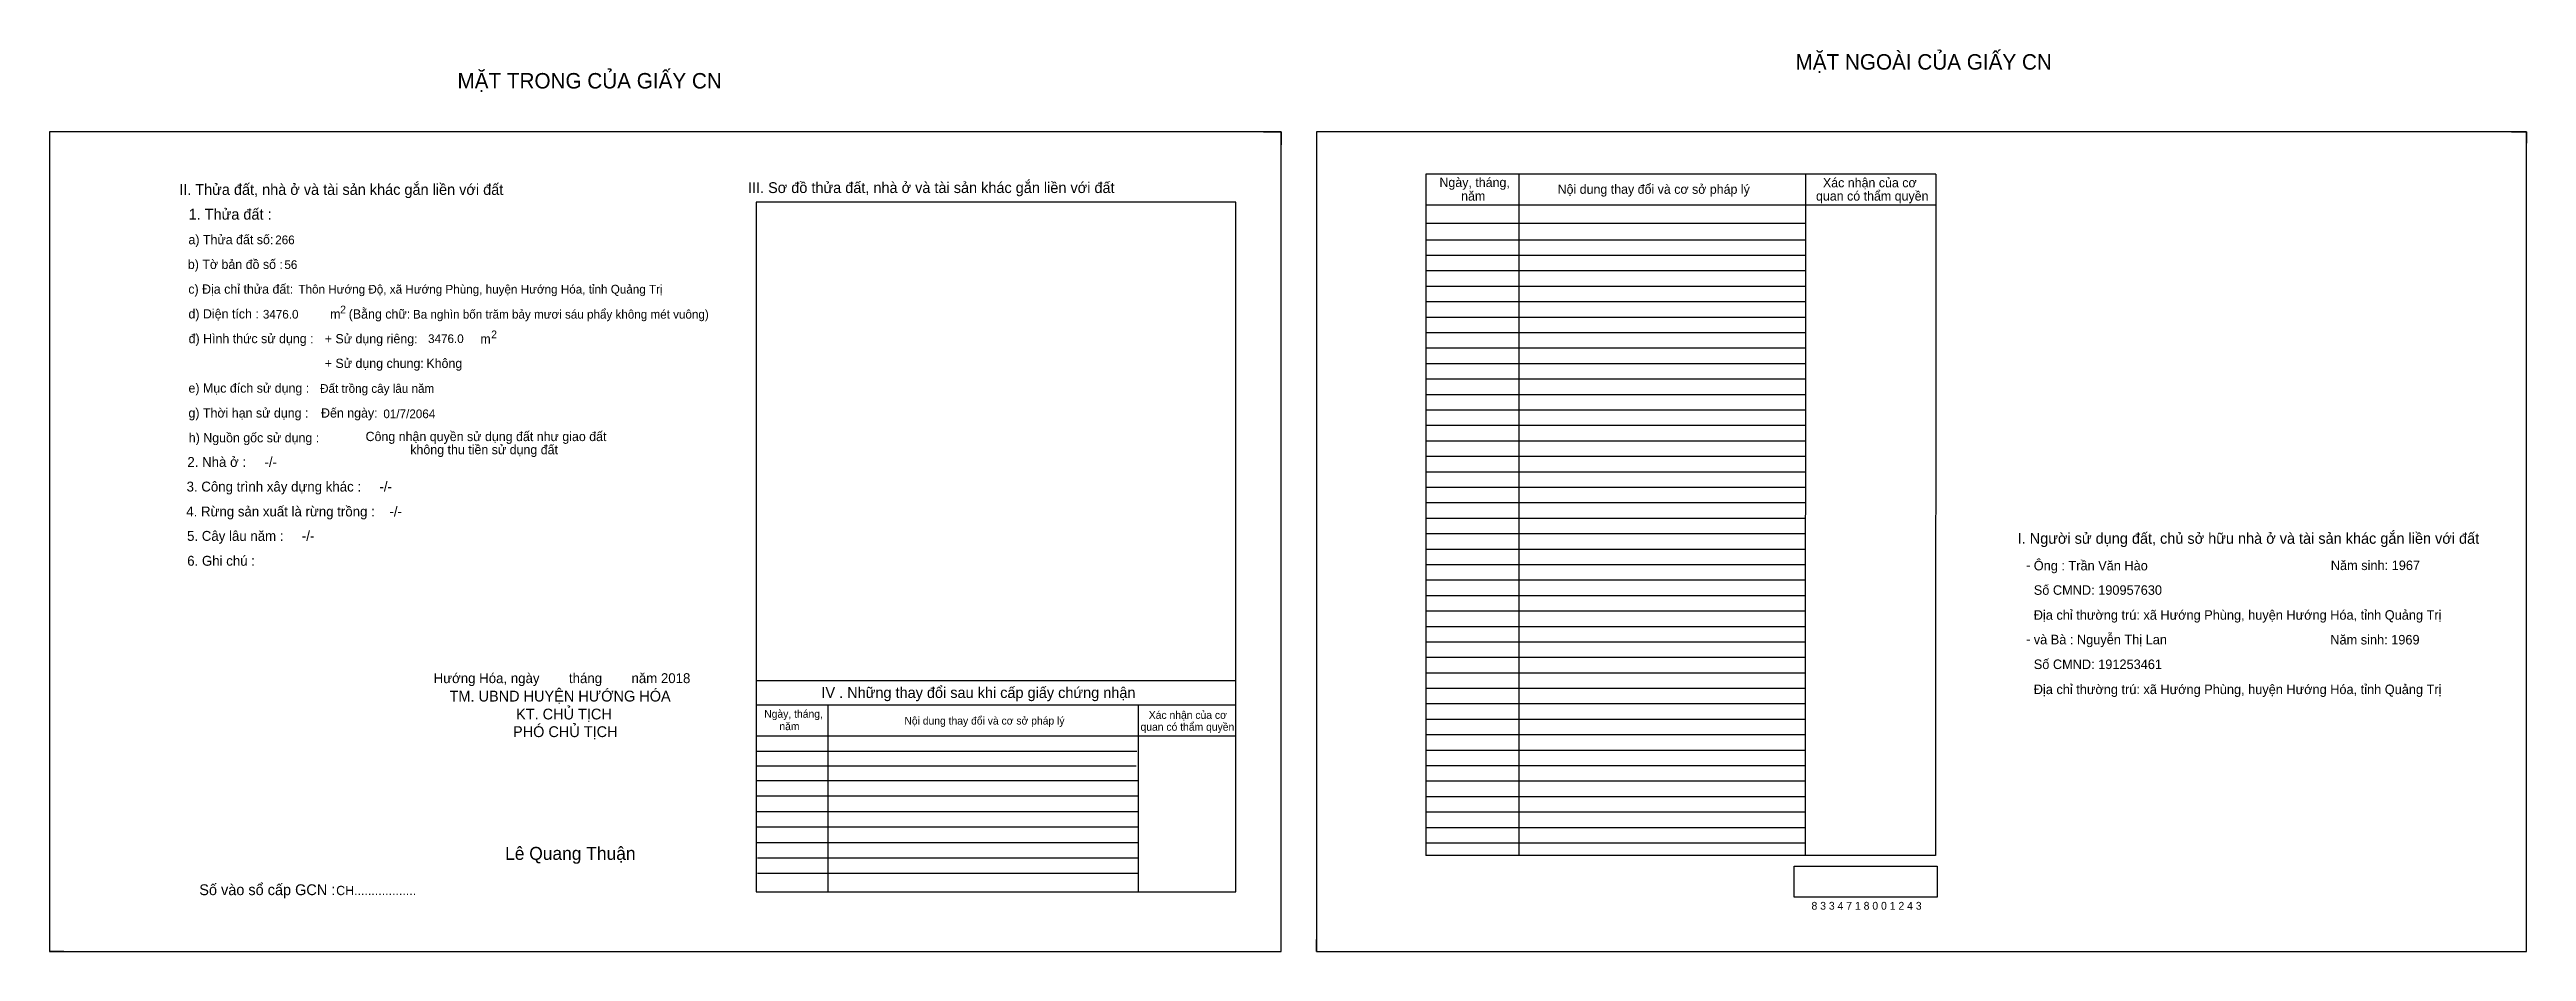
# Model space of a CAD drawing. Extents: x 532227 to 535734, y 1848505 to 1849088.
# Drawn here: x 534133 to 535734, y 1848505 to 1849088 of the extents above.
import ezdxf

# ---------------------------------------------------------------- set-up
doc = ezdxf.new("R2010")
doc.units = 0
for name, color, linetype in [('Default', 7, 'Continuous'), ('Level 10', 7, 'Continuous'), ('Level 6', 7, 'Continuous'), ('Level 7', 7, 'Continuous'), ('Level 8', 7, 'Continuous')]:
    doc.layers.add(name, color=color, linetype=linetype)

msp = doc.modelspace()

# ---------------------------------------------------------------- linework, layer by layer
at = {"layer": 'Level 10'}
for p, q in [((534917.4, 1849035.1), (534928.8, 1849035.1)), ((534928.8, 1849035.1), (534928.8, 1849026.7)), ((535724.2, 1849035.1), (535733.8, 1849035.1)), ((535733.8, 1849035.1), (535733.8, 1849027.7)), ((534132.6, 1848512.9), (534132.6, 1848505.1)), ((534951.6, 1848505.1), (534951.6, 1848512.9)), ((534141.8, 1848505.1), (534132.6, 1848505.1)), ((534951.6, 1848505.1), (534958.6, 1848505.1))]:
    msp.add_line(p, q, dxfattribs=at)
for points in [[(534132.6, 1848505.1), (534928.8, 1848505.1), (534928.8, 1849035.1), (534132.6, 1849035.1)], [(534951.6, 1848505.1), (535733.8, 1848505.1), (535733.8, 1849035.1), (534951.6, 1849035.1)]]:
    msp.add_lwpolyline(points, close=True, dxfattribs=at)
at = {"layer": 'Level 6'}
msp.add_lwpolyline([(535260.5, 1848560.2), (535352.9, 1848560.2), (535352.9, 1848540.3), (535260.5, 1848540.3)], close=True, dxfattribs=at)
at = {"layer": 'Level 7'}
for p, q in [((535267.6, 1848965.1), (535022.4, 1848965.1)), ((535267.6, 1848955.1), (535022.4, 1848955.1)), ((535267.6, 1848945.1), (535022.4, 1848945.1)), ((535267.6, 1848935.1), (535022.4, 1848935.1)), ((535267.6, 1848925.1), (535022.4, 1848925.1)), ((535267.6, 1848915.1), (535022.4, 1848915.1)), ((535267.6, 1848905.1), (535022.4, 1848905.1)), ((535267.6, 1848895.1), (535022.4, 1848895.1)), ((535267.6, 1848885.1), (535022.4, 1848885.1)), ((535267.6, 1848875.1), (535022.4, 1848875.1)), ((535267.6, 1848865.1), (535022.4, 1848865.1)), ((535267.6, 1848855.1), (535022.4, 1848855.1)), ((535267.6, 1848845.1), (535022.4, 1848845.1)), ((535267.6, 1848835.1), (535022.4, 1848835.1)), ((535267.6, 1848825.1), (535022.4, 1848825.1)), ((535267.6, 1848815.1), (535022.4, 1848815.1)), ((535267.6, 1848805.1), (535022.4, 1848805.1)), ((535267.6, 1848795.1), (535022.4, 1848795.1)), ((535267.6, 1848785.1), (535022.4, 1848785.1)), ((535267.6, 1848775.1), (535022.4, 1848775.1)), ((535267.6, 1848765.1), (535022.4, 1848765.1)), ((535267.6, 1848755.1), (535022.4, 1848755.1)), ((535267.6, 1848745.1), (535022.4, 1848745.1)), ((535267.6, 1848735.1), (535022.4, 1848735.1)), ((535267.6, 1848725.1), (535022.4, 1848725.1)), ((535267.6, 1848715.1), (535022.4, 1848715.1)), ((535267.6, 1848705.1), (535022.4, 1848705.1)), ((535267.6, 1848695.1), (535022.4, 1848695.1)), ((535267.6, 1848685.1), (535022.4, 1848685.1)), ((535267.6, 1848675.1), (535022.4, 1848675.1)), ((535267.6, 1848665.1), (535022.4, 1848665.1)), ((535267.6, 1848655.1), (535022.4, 1848655.1)), ((534835.5, 1848634.4), (534589.4, 1848634.4)), ((535267.6, 1848645.1), (535022.4, 1848645.1)), ((535267.6, 1848635.1), (535022.4, 1848635.1)), ((534835.1, 1848624.9), (534589.4, 1848624.9)), ((535267.6, 1848625.1), (535022.4, 1848625.1)), ((534836.4, 1848615.4), (534589.4, 1848615.4)), ((534836.4, 1848605.4), (534589.4, 1848605.4)), ((535267.6, 1848615.1), (535022.4, 1848615.1)), ((535267.6, 1848605.1), (535022.4, 1848605.1)), ((534836.4, 1848595.4), (534589.4, 1848595.4)), ((534836.4, 1848585.4), (534589.4, 1848585.4)), ((535267.6, 1848595.1), (535022.4, 1848595.1)), ((534836.4, 1848575.4), (534589.4, 1848575.4)), ((535267.6, 1848585.1), (535022.4, 1848585.1)), ((535267.6, 1848575.1), (535022.4, 1848575.1)), ((534836.4, 1848565.4), (534590.2, 1848565.4)), ((534836.4, 1848555.4), (534590.2, 1848555.4))]:
    msp.add_line(p, q, dxfattribs=at)
at = {"layer": 'Level 8'}
for p, q in [((535352, 1849007.6), (535022.4, 1849007.6)), ((535022.4, 1849007.6), (535022.4, 1848567.1)), ((535082.4, 1849007.6), (535082.4, 1848567.1)), ((535267.7, 1849007.4), (535267.6, 1848567.1)), ((535352, 1849007.6), (535351.8, 1848567.1)), ((534899.4, 1848989.7), (534589.4, 1848989.7)), ((534589.4, 1848989.7), (534589.4, 1848543.7)), ((534899.4, 1848543.7), (534899.4, 1848989.7)), ((535352, 1848987.6), (535022.4, 1848987.6)), ((535267.6, 1848975.8), (535022.4, 1848975.8)), ((534899.4, 1848680.1), (534589.4, 1848680.1)), ((534899.4, 1848664.4), (534589.4, 1848664.4)), ((534635.7, 1848664.4), (534635.7, 1848543.7)), ((534836.4, 1848664.4), (534836.4, 1848543.7)), ((534899.4, 1848644.4), (534589.4, 1848644.4)), ((535351.8, 1848567.1), (535022.4, 1848567.1)), ((534589.4, 1848543.7), (534899.4, 1848543.7))]:
    msp.add_line(p, q, dxfattribs=at)

# ---------------------------------------------------------------- texts
at = {"layer": 'Default'}
for s, p in [('e) Mục đích sử dụng :', (534222.4, 1848866.4)), ('g) Thời hạn sử dụng :', (534222.4, 1848850.3)), ('Đến ngày:', (534308.1, 1848850.3)), ('Công nhận quyền sử dụng đất như giao đất', (534336.9, 1848835.1)), ('h) Nguồn gốc sử dụng :', (534222.6, 1848834.3)), ('không thu tiền sử dụng đất', (534365.8, 1848826.6))]:
    msp.add_text(s, height=6, dxfattribs=at).set_placement(p)
at = {"layer": 'Level 6'}
for s, height, p in [('266', 5.63, (534278.5, 1848962.4)), ('56', 5.63, (534284.4, 1848946.4)), ('Thôn Hướng Độ, xã Hướng Phùng, huyện Hướng Hóa, tỉnh Quảng Trị', 5.64, (534293.5, 1848930.5)), ('3476.0', 5.63, (534270.5, 1848914.3)), ('Ba nghìn bốn trăm bảy mươi sáu phẩy không mét vuông)', 5.632, (534367.5, 1848914.3)), ('3476.0', 5.63, (534377.3, 1848898.5)), ('Đất trồng cây lâu năm', 5.64, (534307.5, 1848866.3)), ('01/7/2064', 5.64, (534348.4, 1848849.9)), ('Ông : Trần Văn Hào', 6.16, (535415.3, 1848751.5)), ('Năm sinh: 1967', 6.16, (535607.3, 1848751.7)), ('Số CMND: 190957630', 6.16, (535415.3, 1848735.7)), ('Địa chỉ thường trú: xã Hướng Phùng, huyện Hướng Hóa, tỉnh Quảng Trị', 6.16, (535415.3, 1848719.6)), ('và Bà : Nguyễn Thị Lan', 6.16, (535415.3, 1848703.7)), ('Năm sinh: 1969', 6.16, (535607, 1848703.6)), ('Số CMND: 191253461', 6.16, (535415.3, 1848687.7)), ('Địa chỉ thường trú: xã Hướng Phùng, huyện Hướng Hóa, tỉnh Quảng Trị', 6.16, (535415.3, 1848671.5)), ('8 3 3 4 7 1 8 0 0 1 2 4 3', 5.04, (535271.6, 1848532.1))]:
    msp.add_text(s, height=height, dxfattribs=at).set_placement(p)
at = {"layer": 'Level 7'}
for s, height, p in [('MẶT NGOÀI CỦA GIẤY CN', 10, (535261.3, 1849075.3)), ('MẶT TRONG CỦA GIẤY CN', 10, (534396.3, 1849063.1)), ('II. Thửa đất, nhà ở và tài sản khác gắn liền với đất', 7, (534216.4, 1848994.3)), ('III. Sơ đồ thửa đất, nhà ở và tài sản khác gắn liền với đất', 7, (534584.1, 1848995.5)), ('Ngày, tháng,', 6, (535031.1, 1848999.4)), ('Nội dung thay đổi và cơ sở pháp lý', 6, (535107.5, 1848995)), ('Xác nhận của cơ', 6, (535279, 1848999.2)), ('1. Thửa đất :', 7, (534222.5, 1848978.3)), ('năm', 6, (535045.1, 1848990.6)), (' quan có thẩm quyền', 6, (535272.3, 1848990.6)), ('a) Thửa đất số:', 6, (534222.4, 1848962.4)), ('b) Tờ bản đồ số :', 6, (534222, 1848946.4)), ('c) Địa chỉ thửa đất:', 6, (534222.3, 1848930.4)), ('2', 5, (534320.5, 1848917.7)), ('(Bằng chữ:', 6, (534326, 1848914.3)), ('d) Diện tích :', 6, (534222.4, 1848914.4)), ('m', 6, (534314, 1848914.3)), ('2', 5, (534418.1, 1848901.6)), ('đ) Hình thức sử dụng :', 6, (534222.5, 1848898.4)), ('+ Sử dụng riêng:', 6, (534310.5, 1848898.3)), ('m', 6, (534411.1, 1848898.2)), ('+ Sử dụng chung:', 6, (534310.5, 1848882.4)), ('Không', 6, (534376.2, 1848882.4)), ('2. Nhà ở :     -/-', 6.4, (534221.7, 1848818.4)), ('3. Công trình xây dựng khác :     -/-', 6.4, (534221.2, 1848802.5)), ('4. Rừng sản xuất là rừng trồng :    -/-', 6.4, (534221, 1848786.4)), ('I. Người sử dụng đất, chủ sở hữu nhà ở và tài sản khác gắn liền với đất', 7, (535404.9, 1848768.7)), ('5. Cây lâu năm :     -/-', 6.4, (534221.5, 1848770.6)), ('6. Ghi chú :', 6.4, (534221.6, 1848754.5)), ('-', 6.4, (535410.3, 1848751.7)), ('-', 6.4, (535410.3, 1848703.9)), ('Hướng Hóa, ngày        tháng        năm 2018', 6.4, (534380.9, 1848678.6)), ('TM. UBND HUYỆN HƯỚNG HÓA', 7, (534391.2, 1848666.7)), ('IV . Những thay đổi sau khi cấp giấy chứng nhận', 7, (534631.6, 1848669)), ('PHÓ CHỦ TỊCH', 7, (534432.2, 1848643.7)), ('KT. CHỦ TỊCH', 7, (534434.2, 1848655.1)), ('Ngày, tháng,', 5, (534594.6, 1848656.2)), ('năm', 5, (534604.4, 1848648.2)), ('Nội dung thay đổi và cơ sở pháp lý', 5, (534685.2, 1848651.8)), (' quan có thẩm quyền', 5, (534836, 1848647.8)), ('Xác nhận của cơ', 5, (534843.2, 1848655.5)), ('Lê Quang Thuận', 8.4, (534427.1, 1848564.3)), ('Số vào sổ cấp GCN :', 7, (534229.4, 1848541.5)), ('CH..................', 6, (534317.9, 1848541.5))]:
    msp.add_text(s, height=height, dxfattribs=at).set_placement(p)

doc.saveas('drawing.dxf')
